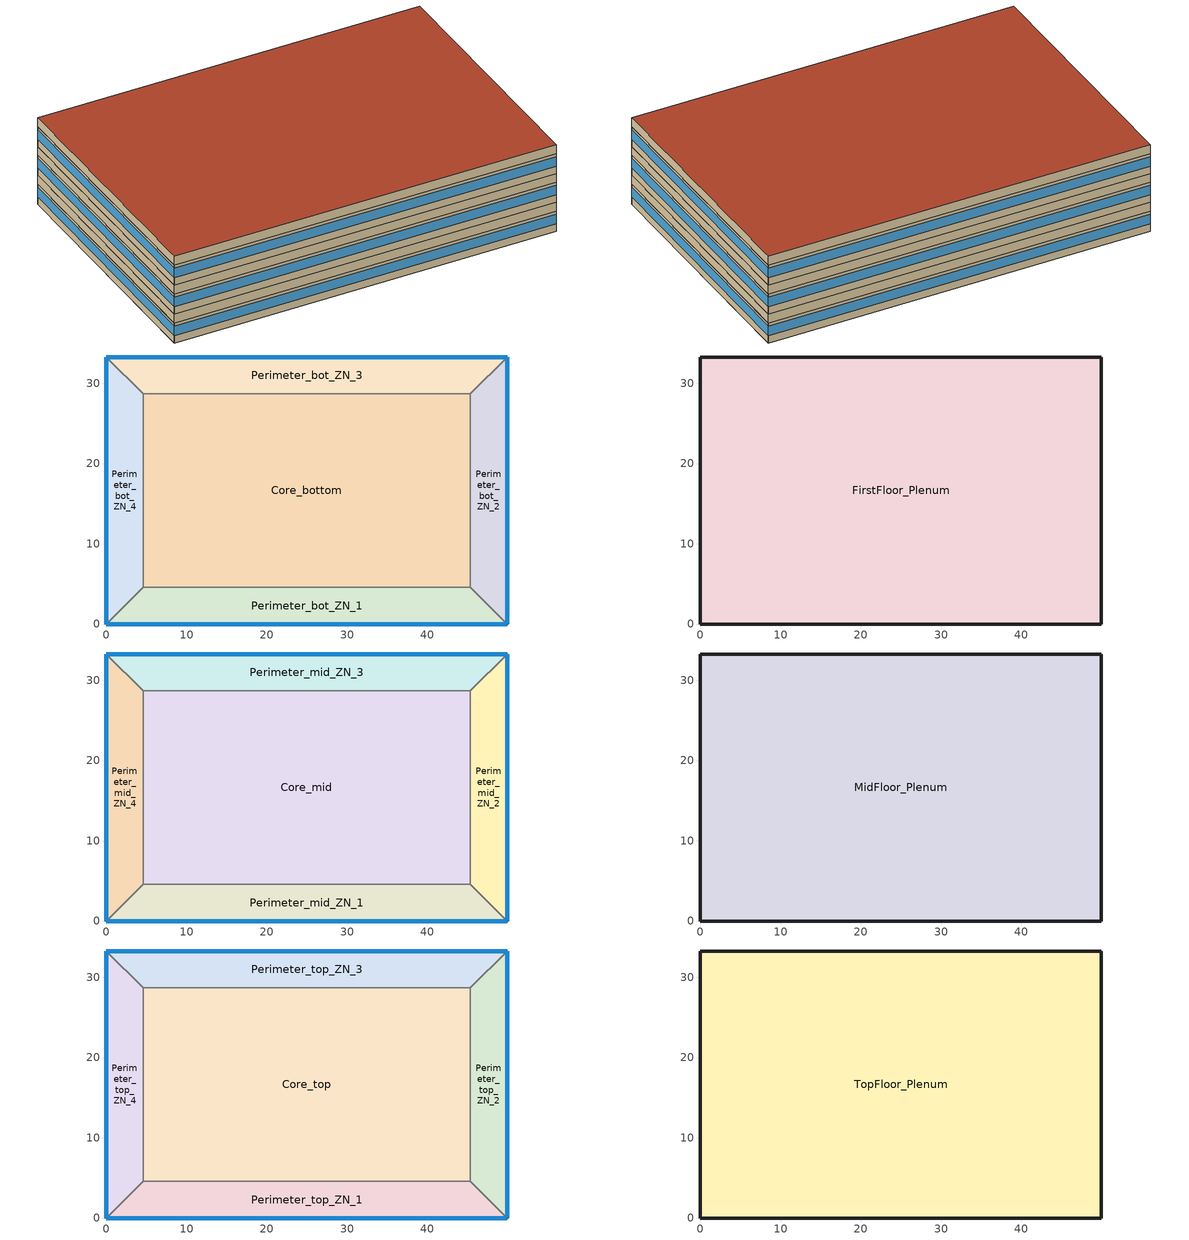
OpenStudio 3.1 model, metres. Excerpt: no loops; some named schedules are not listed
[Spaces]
Core_bottom
 floor ground (Core_bot_ZN_5_Floor SlabOnOrBelowGradeF073): 45.34,28.7 45.34,4.57 4.57,4.57 4.57,28.7 z0
 wall to Perimeter_bot_ZN_2 (MetalFrameWallInterior): 45.34,4.57 45.34,28.7 z0:2.74
 wall to Perimeter_bot_ZN_3 (MetalFrameWallInterior): 45.34,28.7 4.57,28.7 z0:2.74
 wall to Perimeter_bot_ZN_1 (MetalFrameWallInterior): 4.57,4.57 45.34,4.57 z0:2.74
 wall to Perimeter_bot_ZN_4 (MetalFrameWallInterior): 4.57,28.7 4.57,4.57 z0:2.74
Perimeter_bot_ZN_2
 floor ground (Perimeter_bot_ZN_2_Floor SlabOnOrBelowGradeF073): 49.91,33.27 49.91,0 45.34,4.57 45.34,28.7 z0
 wall outside (MetalFrameWallU055): 49.91,0 49.91,33.27 z0:2.74
 wall to Perimeter_bot_ZN_1: 45.34,4.57 49.91,0 z0:2.74
 wall to Perimeter_bot_ZN_3 (MetalFrameWallInterior): 49.91,33.27 45.34,28.7 z0:2.74
 window (Base_AllCZ_FixedWindowU34): 49.91,0 49.91,33.27 z1.02:2.33
Perimeter_bot_ZN_3
 floor ground (Perimeter_bot_ZN_3_Floor SlabOnOrBelowGradeF073): 49.91,33.27 45.34,28.7 4.57,28.7 0,33.27 z0
 wall outside (MetalFrameWallU055): 49.91,33.27 0,33.27 z0:2.74
 wall to Perimeter_bot_ZN_4 (MetalFrameWallInterior): 0,33.27 4.57,28.7 z0:2.74
 window (Base_AllCZ_FixedWindowU34): 49.91,33.27 0,33.27 z1.02:2.33
Perimeter_bot_ZN_1
 floor ground (Perimeter_bot_ZN_1_Floor SlabOnOrBelowGradeF073): 45.34,4.57 49.91,0 0,0 4.57,4.57 z0
 wall outside (MetalFrameWallU055): 0,0 49.91,0 z0:2.74
 wall to Perimeter_bot_ZN_4 (MetalFrameWallInterior): 4.57,4.57 0,0 z0:2.74
 window (Base_AllCZ_FixedWindowU34): 0,0 49.91,0 z1.02:2.33
Perimeter_bot_ZN_4
 floor ground (Perimeter_bot_ZN_4_Floor SlabOnOrBelowGradeF073): 0,33.27 4.57,28.7 4.57,4.57 0,0 z0
 wall outside (MetalFrameWallU055): 0,33.27 0,0 z0:2.74
 window (Base_AllCZ_FixedWindowU34): 0,33.27 0,0 z1.02:2.33
FirstFloor_Plenum
 floor to Core_bottom (TypicalPlenumFloorInterior): 45.34,28.7 45.34,4.57 4.57,4.57 4.57,28.7 z2.74
 floor to Perimeter_bot_ZN_1 (TypicalPlenumFloorInterior): 45.34,4.57 49.91,0 0,0 4.57,4.57 z2.74
 floor to Perimeter_bot_ZN_2 (TypicalPlenumFloorInterior): 49.91,33.27 49.91,0 45.34,4.57 45.34,28.7 z2.74
 floor to Perimeter_bot_ZN_3 (TypicalPlenumFloorInterior): 49.91,33.27 45.34,28.7 4.57,28.7 0,33.27 z2.74
 floor to Perimeter_bot_ZN_4 (TypicalPlenumFloorInterior): 0,33.27 4.57,28.7 4.57,4.57 0,0 z2.74
 wall outside (MetalFrameWallU055): 49.91,0 49.91,33.27 0,33.27 0,0 49.91,0 z2.74:3.96
Core_mid
 floor to FirstFloor_Plenum (TypicalFloorInterior): 45.34,28.7 45.34,4.57 4.57,4.57 4.57,28.7 z3.96
 wall to Perimeter_mid_ZN_2 (MetalFrameWallInterior): 45.34,4.57 45.34,28.7 z3.96:6.71
 wall to Perimeter_mid_ZN_3 (MetalFrameWallInterior): 45.34,28.7 4.57,28.7 z3.96:6.71
 wall to Perimeter_mid_ZN_1 (MetalFrameWallInterior): 4.57,4.57 45.34,4.57 z3.96:6.71
 wall to Perimeter_mid_ZN_4 (MetalFrameWallInterior): 4.57,28.7 4.57,4.57 z3.96:6.71
Perimeter_mid_ZN_2
 floor to FirstFloor_Plenum (TypicalFloorInterior): 49.91,33.27 49.91,0 45.34,4.57 45.34,28.7 z3.96
 wall outside (MetalFrameWallU055): 49.91,0 49.91,33.27 z3.96:6.71
 wall to Perimeter_mid_ZN_1: 45.34,4.57 49.91,0 z3.96:6.71
 wall to Perimeter_mid_ZN_3 (MetalFrameWallInterior): 49.91,33.27 45.34,28.7 z3.96:6.71
 window (Base_AllCZ_FixedWindowU34): 49.91,0 49.91,33.27 z4.98:6.29
Perimeter_mid_ZN_3
 floor to FirstFloor_Plenum (TypicalFloorInterior): 49.91,33.27 45.34,28.7 4.57,28.7 0,33.27 z3.96
 wall outside (MetalFrameWallU055): 49.91,33.27 0,33.27 z3.96:6.71
 wall to Perimeter_mid_ZN_4 (MetalFrameWallInterior): 0,33.27 4.57,28.7 z3.96:6.71
 window (Base_AllCZ_FixedWindowU34): 49.91,33.27 0,33.27 z4.98:6.29
Perimeter_mid_ZN_1
 floor to FirstFloor_Plenum (TypicalFloorInterior): 45.34,4.57 49.91,0 0,0 4.57,4.57 z3.96
 wall outside (MetalFrameWallU055): 0,0 49.91,0 z3.96:6.71
 wall to Perimeter_mid_ZN_4 (MetalFrameWallInterior): 4.57,4.57 0,0 z3.96:6.71
 window (Base_AllCZ_FixedWindowU34): 0,0 49.91,0 z4.98:6.29
Perimeter_mid_ZN_4
 floor to FirstFloor_Plenum (TypicalFloorInterior): 0,33.27 4.57,28.7 4.57,4.57 0,0 z3.96
 wall outside (MetalFrameWallU055): 0,33.27 0,0 z3.96:6.71
 window (Base_AllCZ_FixedWindowU34): 0,33.27 0,0 z4.98:6.29
MidFloor_Plenum
 floor to Core_mid (TypicalPlenumFloorInterior): 45.34,28.7 45.34,4.57 4.57,4.57 4.57,28.7 z6.71
 floor to Perimeter_mid_ZN_1 (TypicalPlenumFloorInterior): 45.34,4.57 49.91,0 0,0 4.57,4.57 z6.71
 floor to Perimeter_mid_ZN_2 (TypicalPlenumFloorInterior): 49.91,33.27 49.91,0 45.34,4.57 45.34,28.7 z6.71
 floor to Perimeter_mid_ZN_3 (TypicalPlenumFloorInterior): 49.91,33.27 45.34,28.7 4.57,28.7 0,33.27 z6.71
 floor to Perimeter_mid_ZN_4 (TypicalPlenumFloorInterior): 0,33.27 4.57,28.7 4.57,4.57 0,0 z6.71
 wall outside (MetalFrameWallU055): 49.91,0 49.91,33.27 0,33.27 0,0 49.91,0 z6.71:7.92
Core_top
 floor to MidFloor_Plenum (TypicalFloorInterior): 45.34,28.7 45.34,4.57 4.57,4.57 4.57,28.7 z7.92
 wall to Perimeter_top_ZN_2 (MetalFrameWallInterior): 45.34,4.57 45.34,28.7 z7.92:10.67
 wall to Perimeter_top_ZN_3 (MetalFrameWallInterior): 45.34,28.7 4.57,28.7 z7.92:10.67
 wall to Perimeter_top_ZN_1 (MetalFrameWallInterior): 4.57,4.57 45.34,4.57 z7.92:10.67
 wall to Perimeter_top_ZN_4 (MetalFrameWallInterior): 4.57,28.7 4.57,4.57 z7.92:10.67
Perimeter_top_ZN_2
 floor to MidFloor_Plenum (TypicalFloorInterior): 49.91,33.27 49.91,0 45.34,4.57 45.34,28.7 z7.92
 wall outside (MetalFrameWallU055): 49.91,0 49.91,33.27 z7.92:10.67
 wall to Perimeter_top_ZN_1: 45.34,4.57 49.91,0 z7.92:10.67
 wall to Perimeter_top_ZN_3 (MetalFrameWallInterior): 49.91,33.27 45.34,28.7 z7.92:10.67
 window (Base_AllCZ_FixedWindowU34): 49.91,0 49.91,33.27 z8.95:10.25
Perimeter_top_ZN_3
 floor to MidFloor_Plenum (TypicalFloorInterior): 49.91,33.27 45.34,28.7 4.57,28.7 0,33.27 z7.92
 wall outside (MetalFrameWallU055): 49.91,33.27 0,33.27 z7.92:10.67
 wall to Perimeter_top_ZN_4 (MetalFrameWallInterior): 0,33.27 4.57,28.7 z7.92:10.67
 window (Base_AllCZ_FixedWindowU34): 49.91,33.27 0,33.27 z8.95:10.25
Perimeter_top_ZN_1
 floor to MidFloor_Plenum (TypicalFloorInterior): 45.34,4.57 49.91,0 0,0 4.57,4.57 z7.92
 wall outside (MetalFrameWallU055): 0,0 49.91,0 z7.92:10.67
 wall to Perimeter_top_ZN_4 (MetalFrameWallInterior): 4.57,4.57 0,0 z7.92:10.67
 window (Base_AllCZ_FixedWindowU34): 0,0 49.91,0 z8.95:10.25
Perimeter_top_ZN_4
 floor to MidFloor_Plenum (TypicalFloorInterior): 0,33.27 4.57,28.7 4.57,4.57 0,0 z7.92
 wall outside (MetalFrameWallU055): 0,33.27 0,0 z7.92:10.67
 window (Base_AllCZ_FixedWindowU34): 0,33.27 0,0 z8.95:10.25
TopFloor_Plenum
 floor to Core_top (TypicalPlenumFloorInterior): 45.34,28.7 45.34,4.57 4.57,4.57 4.57,28.7 z10.67
 floor to Perimeter_top_ZN_1 (TypicalPlenumFloorInterior): 45.34,4.57 49.91,0 0,0 4.57,4.57 z10.67
 floor to Perimeter_top_ZN_2 (TypicalPlenumFloorInterior): 49.91,33.27 49.91,0 45.34,4.57 45.34,28.7 z10.67
 floor to Perimeter_top_ZN_3 (TypicalPlenumFloorInterior): 49.91,33.27 45.34,28.7 4.57,28.7 0,33.27 z10.67
 floor to Perimeter_top_ZN_4 (TypicalPlenumFloorInterior): 0,33.27 4.57,28.7 4.57,4.57 0,0 z10.67
 wall outside (MetalFrameWallU055): 49.91,0 49.91,33.27 0,33.27 0,0 49.91,0 z10.67:11.89
 roof outside (FlatNonresWoodFramingAndOtherRoofU034): 49.91,0 49.91,33.27 0,33.27 0,0 z11.89
[Site]
SACRAMENTO EXECUTIVE: Latitude {deg}=38.58; Longitude {deg}=-121.49; Time Zone {hr}=-8; Elevation {m}=4.572
[SizingPeriod:DesignDay] Barometric Pressure {Pa}=101284; Wind Speed {m/s}=2.3; Sky Clearness=0; Rain Indicator=0; Snow Indicator=0; Day of Month=21; Daylight Saving Time Indicator=0; Humidity Indicating Type=Wetbulb; Dry-Bulb Temperature Range Modifier Type=DefaultMultipliers
Name | Maximum Dry-Bulb Temperature {C} | Daily Dry-Bulb Temperature Range {deltaC} | Humidity Indicating Conditions at Maximum Dry-Bulb | Wind Direction {deg} | Month | Day Type | Solar Model Indicator | ASHRAE Taub | ASHRAE Taud
SACRAMENTO EXECUTIVE Ann Htg 99.6% Condns DB | -0.3 | 0 | -0.3 | 330 | 12 | WinterDesignDay | ASHRAEClearSky
SACRAMENTO EXECUTIVE  June .4% Condns DB=>MCWB | 39.4 | 16.5 | 21.6 | 220 | 6 | SummerDesignDay | ASHRAETau | 0.362 | 2.413
SACRAMENTO EXECUTIVE  July .4% Condns DB=>MCWB | 40.1 | 17.7 | 22 | 220 | 7 | SummerDesignDay | ASHRAETau | 0.363 | 2.407
SACRAMENTO EXECUTIVE  August .4% Condns DB=>MCWB | 40.1 | 17.5 | 21.2 | 220 | 8 | SummerDesignDay | ASHRAETau | 0.347 | 2.442
[Site:WaterMainsTemperature]
Calculation Method=Schedule; Temperature Schedule=WaterMainCZ12
[Building]
OfficeMedium: North Axis {deg}=0
[Material]
Name | Roughness | Thickness {m} | Conductivity {W/m-K} | Density {kg/m3} | Specific Heat {J/kg-K} | Thermal Absorptance | Solar Absorptance | Visible Absorptance
Stucco - 7/8 in. | MediumRough | 0.022352 | 0.700948 | 1855.1 | 837.36 | 0.9 | 0.7 | 0.8
Air - Metal Wall Framing - 16 or 24 in. OC; Air - Metal Wall Framing - 16 or 24 in. OC 1 | Smooth | 0.1397 | 1.22017 | 1.28148 | 1004.832
Gypsum Board - 1/2 in. | Smooth | 0.0127 | 0.158656 | 640.739 | 1130.436 | 0.9 | 0.7 | 0.8
Gypsum Board - 5/8 in. | MediumRough | 0.016002 | 0.158656 | 640.739 | 1130.436 | 0.9 | 0.7 | 0.8
Metal Standing Seam - 1/16 in. | MediumRough | 0.0015875 | 2.21534 | 7820.53 | 502.416 | 0.75 | 0.37 | 0.75
Compliance Insulation R28.63 | Smooth | 0.116061 | 0.0230188 | 16.0185 | 1130.436 | 0.9 | 0.7 | 0.8
Acoustic Tile - 3/4 in. | MediumRough | 0.01905 | 0.0576335 | 288.332 | 795.492 | 0.9 | 0.7 | 0.8
Metal Deck - 1/16 in. | MediumRough | 0.0015875 | 45.3452 | 7820.53 | 502.416 | 0.9 | 0.7 | 0.8
Concrete - 140 lb/ft3 - 4 in. | Smooth | 0.1016 | 1.9514 | 2239.06 | 921.096
Carpet - 3/4 in. | Smooth | 0.01905 | 0.0455183 | 288.332 | 1381.644 | 0.9 | 0.7 | 0.8
Compliance Insulation R14.60 | Smooth | 0.0591861 | 0.0230188 | 16.0185 | 1130.436
Compliance Insulation R1.41 | Smooth | 0.00571591 | 0.0230188 | 16.0185 | 1130.436
Compliance Insulation R0.02 | Smooth | 8.10768e-05 | 0.0230188 | 16.0185 | 1130.436
[Construction]
MetalFrameWallU055: Stucco - 7/8 in., Compliance Insulation R14.60, Compliance Insulation R1.41, Compliance Insulation R0.02, Compliance Insulation R0.02, Air - Metal Wall Framing - 16 or 24 in. OC, Gypsum Board - 1/2 in.
MetalFrameWallInterior: Gypsum Board - 5/8 in., Air - Metal Wall Framing - 16 or 24 in. OC 1, Gypsum Board - 5/8 in.
FlatNonresWoodFramingAndOtherRoofU034: Metal Standing Seam - 1/16 in., Compliance Insulation R28.63
TypicalPlenumFloorInterior: Acoustic Tile - 3/4 in.
TypicalFloorInterior: Metal Deck - 1/16 in., Concrete - 140 lb/ft3 - 4 in., Carpet - 3/4 in.
Base_AllCZ_FixedWindowU34: Base_AllCZ_FixedWindowU34 Material
[WindowMaterial:SimpleGlazingSystem]
Base_AllCZ_FixedWindowU34 Material: U-Factor {W/m2-K}=1.93061; Solar Heat Gain Coefficient=0.22; Visible Transmittance=0.42
[Construction:FfactorGroundFloor] F-Factor {W/m-K}=1.26344
Name | Area {m2} | PerimeterExposed {m}
Core_bot_ZN_5_Floor SlabOnOrBelowGradeF073 | 983.537 | 0
Perimeter_bot_ZN_1_Floor SlabOnOrBelowGradeF073; Perimeter_bot_ZN_3_Floor SlabOnOrBelowGradeF073 | 207.338 | 49.911
Perimeter_bot_ZN_2_Floor SlabOnOrBelowGradeF073 | 131.263 | 33.2738
Perimeter_bot_ZN_4_Floor SlabOnOrBelowGradeF073 | 131.253 | 33.2738
[Space]
Name | Building Story | Thermal Zone | Design Specification Outdoor Air Object
Core_bottom | BottomFlr | Core_bottom Thermal Zone | Core_bottom Thermal Zone Design Specification Outdoor Air
Perimeter_bot_ZN_1 | BottomFlr | Perimeter_bot_ZN_1 Thermal Zone | Perimeter_bot_ZN_1 Thermal Zone Design Specification Outdoor Air
Perimeter_bot_ZN_2 | BottomFlr | Perimeter_bot_ZN_2 Thermal Zone | Perimeter_bot_ZN_2 Thermal Zone Design Specification Outdoor Air
Perimeter_bot_ZN_3 | BottomFlr | Perimeter_bot_ZN_3 Thermal Zone | Perimeter_bot_ZN_3 Thermal Zone Design Specification Outdoor Air
Perimeter_bot_ZN_4 | BottomFlr | Perimeter_bot_ZN_4 Thermal Zone | Perimeter_bot_ZN_4 Thermal Zone Design Specification Outdoor Air
FirstFloor_Plenum | BottomFlr | FirstFloor_Plenum Thermal Zone | FirstFloor_Plenum Thermal Zone Design Specification Outdoor Air
Core_mid | MidFlr | Core_mid Thermal Zone | Core_mid Thermal Zone Design Specification Outdoor Air
Perimeter_mid_ZN_1 | MidFlr | Perimeter_mid_ZN_1 Thermal Zone | Perimeter_mid_ZN_1 Thermal Zone Design Specification Outdoor Air
Perimeter_mid_ZN_2 | MidFlr | Perimeter_mid_ZN_2 Thermal Zone | Perimeter_mid_ZN_2 Thermal Zone Design Specification Outdoor Air
Perimeter_mid_ZN_3 | MidFlr | Perimeter_mid_ZN_3 Thermal Zone | Perimeter_mid_ZN_3 Thermal Zone Design Specification Outdoor Air
Perimeter_mid_ZN_4 | MidFlr | Perimeter_mid_ZN_4 Thermal Zone | Perimeter_mid_ZN_4 Thermal Zone Design Specification Outdoor Air
MidFloor_Plenum | MidFlr | MidFloor_Plenum Thermal Zone | MidFloor_Plenum Thermal Zone Design Specification Outdoor Air
Core_top | TopFloor | Core_top Thermal Zone | Core_top Thermal Zone Design Specification Outdoor Air
Perimeter_top_ZN_1 | TopFloor | Perimeter_top_ZN_1 Thermal Zone | Perimeter_top_ZN_1 Thermal Zone Design Specification Outdoor Air
Perimeter_top_ZN_2 | TopFloor | Perimeter_top_ZN_2 Thermal Zone | Perimeter_top_ZN_2 Thermal Zone Design Specification Outdoor Air
Perimeter_top_ZN_3 | TopFloor | Perimeter_top_ZN_3 Thermal Zone | Perimeter_top_ZN_3 Thermal Zone Design Specification Outdoor Air
Perimeter_top_ZN_4 | TopFloor | Perimeter_top_ZN_4 Thermal Zone | Perimeter_top_ZN_4 Thermal Zone Design Specification Outdoor Air
TopFloor_Plenum | TopFloor | TopFloor_Plenum Thermal Zone | TopFloor_Plenum Thermal Zone Design Specification Outdoor Air
[ThermalZone] Multiplier=1; Use Ideal Air Loads=No
Name | Thermostat | Primary Daylighting Control | Fraction of Zone Controlled by Primary Daylighting Control | Secondary Daylighting Control | Fraction of Zone Controlled by Secondary Daylighting Control
Core_bottom Thermal Zone | Core_bottom Thermal Zone Thermostat
Perimeter_bot_ZN_1 Thermal Zone | Perimeter_bot_ZN_1 Thermal Zone Thermostat | Daylighting Control 1 | 0.533414 | Daylighting Control 2 | 0.466356
Perimeter_bot_ZN_2 Thermal Zone | Perimeter_bot_ZN_2 Thermal Zone Thermostat | Daylighting Control 3 | 0.547989 | Daylighting Control 4 | 0.451726
Perimeter_bot_ZN_3 Thermal Zone | Perimeter_bot_ZN_3 Thermal Zone Thermostat | Daylighting Control 5 | 0.533414 | Daylighting Control 6 | 0.466356
Perimeter_bot_ZN_4 Thermal Zone | Perimeter_bot_ZN_4 Thermal Zone Thermostat | Daylighting Control 7 | 0.548029 | Daylighting Control 8 | 0.451759
FirstFloor_Plenum Thermal Zone; MidFloor_Plenum Thermal Zone; TopFloor_Plenum Thermal Zone
Core_mid Thermal Zone | Core_mid Thermal Zone Thermostat
Perimeter_mid_ZN_1 Thermal Zone | Perimeter_mid_ZN_1 Thermal Zone Thermostat | Daylighting Control 9 | 0.533414 | Daylighting Control 10 | 0.466356
Perimeter_mid_ZN_2 Thermal Zone | Perimeter_mid_ZN_2 Thermal Zone Thermostat | Daylighting Control 11 | 0.547989 | Daylighting Control 12 | 0.451726
Perimeter_mid_ZN_3 Thermal Zone | Perimeter_mid_ZN_3 Thermal Zone Thermostat | Daylighting Control 13 | 0.533414 | Daylighting Control 14 | 0.466356
Perimeter_mid_ZN_4 Thermal Zone | Perimeter_mid_ZN_4 Thermal Zone Thermostat | Daylighting Control 15 | 0.548029 | Daylighting Control 16 | 0.451759
Core_top Thermal Zone | Core_top Thermal Zone Thermostat
Perimeter_top_ZN_1 Thermal Zone | Perimeter_top_ZN_1 Thermal Zone Thermostat | Daylighting Control 17 | 0.533414 | Daylighting Control 18 | 0.466356
Perimeter_top_ZN_2 Thermal Zone | Perimeter_top_ZN_2 Thermal Zone Thermostat | Daylighting Control 19 | 0.547989 | Daylighting Control 20 | 0.451726
Perimeter_top_ZN_3 Thermal Zone | Perimeter_top_ZN_3 Thermal Zone Thermostat | Daylighting Control 21 | 0.533414 | Daylighting Control 22 | 0.466356
Perimeter_top_ZN_4 Thermal Zone | Perimeter_top_ZN_4 Thermal Zone Thermostat | Daylighting Control 23 | 0.548029 | Daylighting Control 24 | 0.451759
[BuildingStory]
BottomFlr; MidFlr; TopFloor
[People:Definition] Number of People Calculation Method=People/Area; People per Space Floor Area {person/m2}=0.0538196; Fraction Radiant=0.3; Sensible Heat Fraction=0.555556
Core_bottom People Definition; Perimeter_bot_ZN_1 People Definition; Perimeter_bot_ZN_2 People Definition; Perimeter_bot_ZN_3 People Definition; Perimeter_bot_ZN_4 People Definition; Core_mid People Definition; Perimeter_mid_ZN_1 People Definition; Perimeter_mid_ZN_2 People Definition; Perimeter_mid_ZN_3 People Definition; Perimeter_mid_ZN_4 People Definition; Core_top People Definition; Perimeter_top_ZN_1 People Definition; Perimeter_top_ZN_2 People Definition; Perimeter_top_ZN_3 People Definition; Perimeter_top_ZN_4 People Definition
[People] Number of People Schedule=OfficeOccupancy; Multiplier=1
Name | People Definition | Space or SpaceType | Activity Level Schedule
Core_bottom People | Core_bottom People Definition | Core_bottom | Core_bottom People Activity Level
Perimeter_bot_ZN_1 People | Perimeter_bot_ZN_1 People Definition | Perimeter_bot_ZN_1 | Perimeter_bot_ZN_1 People Activity Level
Perimeter_bot_ZN_2 People | Perimeter_bot_ZN_2 People Definition | Perimeter_bot_ZN_2 | Perimeter_bot_ZN_2 People Activity Level
Perimeter_bot_ZN_3 People | Perimeter_bot_ZN_3 People Definition | Perimeter_bot_ZN_3 | Perimeter_bot_ZN_3 People Activity Level
Perimeter_bot_ZN_4 People | Perimeter_bot_ZN_4 People Definition | Perimeter_bot_ZN_4 | Perimeter_bot_ZN_4 People Activity Level
Core_mid People | Core_mid People Definition | Core_mid | Core_mid People Activity Level
Perimeter_mid_ZN_1 People | Perimeter_mid_ZN_1 People Definition | Perimeter_mid_ZN_1 | Perimeter_mid_ZN_1 People Activity Level
Perimeter_mid_ZN_2 People | Perimeter_mid_ZN_2 People Definition | Perimeter_mid_ZN_2 | Perimeter_mid_ZN_2 People Activity Level
Perimeter_mid_ZN_3 People | Perimeter_mid_ZN_3 People Definition | Perimeter_mid_ZN_3 | Perimeter_mid_ZN_3 People Activity Level
Perimeter_mid_ZN_4 People | Perimeter_mid_ZN_4 People Definition | Perimeter_mid_ZN_4 | Perimeter_mid_ZN_4 People Activity Level
Core_top People | Core_top People Definition | Core_top | Core_top People Activity Level
Perimeter_top_ZN_1 People | Perimeter_top_ZN_1 People Definition | Perimeter_top_ZN_1 | Perimeter_top_ZN_1 People Activity Level
Perimeter_top_ZN_2 People | Perimeter_top_ZN_2 People Definition | Perimeter_top_ZN_2 | Perimeter_top_ZN_2 People Activity Level
Perimeter_top_ZN_3 People | Perimeter_top_ZN_3 People Definition | Perimeter_top_ZN_3 | Perimeter_top_ZN_3 People Activity Level
Perimeter_top_ZN_4 People | Perimeter_top_ZN_4 People Definition | Perimeter_top_ZN_4 | Perimeter_top_ZN_4 People Activity Level
[SpaceInfiltration:DesignFlowRate] Design Flow Rate Calculation Method=Flow/ExteriorWallArea; Flow per Exterior Surface Area {m3/s-m2}=0.00119482; Constant Term Coefficient=0; Temperature Term Coefficient=0; Velocity Term Coefficient=0.224052; Velocity Squared Term Coefficient=0
Name | Space or SpaceType | Schedule
Core_bottom Space Infiltration Design Flow Rate 1 | Core_bottom | OfficeInfiltration
Perimeter_bot_ZN_1 Space Infiltration Design Flow Rate 1 | Perimeter_bot_ZN_1 | OfficeInfiltration
Perimeter_bot_ZN_2 Space Infiltration Design Flow Rate 1 | Perimeter_bot_ZN_2 | OfficeInfiltration
Perimeter_bot_ZN_3 Space Infiltration Design Flow Rate 1 | Perimeter_bot_ZN_3 | OfficeInfiltration
Perimeter_bot_ZN_4 Space Infiltration Design Flow Rate 1 | Perimeter_bot_ZN_4 | OfficeInfiltration
FirstFloor_Plenum Space Infiltration Design Flow Rate 1 | FirstFloor_Plenum | On
Core_mid Space Infiltration Design Flow Rate 1 | Core_mid | OfficeInfiltration
Perimeter_mid_ZN_1 Space Infiltration Design Flow Rate 1 | Perimeter_mid_ZN_1 | OfficeInfiltration
Perimeter_mid_ZN_2 Space Infiltration Design Flow Rate 1 | Perimeter_mid_ZN_2 | OfficeInfiltration
Perimeter_mid_ZN_3 Space Infiltration Design Flow Rate 1 | Perimeter_mid_ZN_3 | OfficeInfiltration
Perimeter_mid_ZN_4 Space Infiltration Design Flow Rate 1 | Perimeter_mid_ZN_4 | OfficeInfiltration
MidFloor_Plenum Space Infiltration Design Flow Rate 1 | MidFloor_Plenum | On
Core_top Space Infiltration Design Flow Rate 1 | Core_top | OfficeInfiltration
Perimeter_top_ZN_1 Space Infiltration Design Flow Rate 1 | Perimeter_top_ZN_1 | OfficeInfiltration
Perimeter_top_ZN_2 Space Infiltration Design Flow Rate 1 | Perimeter_top_ZN_2 | OfficeInfiltration
Perimeter_top_ZN_3 Space Infiltration Design Flow Rate 1 | Perimeter_top_ZN_3 | OfficeInfiltration
Perimeter_top_ZN_4 Space Infiltration Design Flow Rate 1 | Perimeter_top_ZN_4 | OfficeInfiltration
TopFloor_Plenum Space Infiltration Design Flow Rate 1 | TopFloor_Plenum | On
[Lights:Definition] Design Level Calculation Method=Watts/Area; Watts per Space Floor Area {W/m2}=6.45835; Fraction Radiant=0.97; Return Air Fraction=0
Core_bottom Regulated Lights Definition; Perimeter_bot_ZN_1 Regulated Lights Definition; Perimeter_bot_ZN_2 Regulated Lights Definition; Perimeter_bot_ZN_3 Regulated Lights Definition; Perimeter_bot_ZN_4 Regulated Lights Definition; Core_mid Regulated Lights Definition; Perimeter_mid_ZN_1 Regulated Lights Definition; Perimeter_mid_ZN_2 Regulated Lights Definition; Perimeter_mid_ZN_3 Regulated Lights Definition; Perimeter_mid_ZN_4 Regulated Lights Definition; Core_top Regulated Lights Definition; Perimeter_top_ZN_1 Regulated Lights Definition; Perimeter_top_ZN_2 Regulated Lights Definition; Perimeter_top_ZN_3 Regulated Lights Definition; Perimeter_top_ZN_4 Regulated Lights Definition
[Lights] Schedule=OfficeLights; Fraction Replaceable=1
Name | Lights Definition | Space or SpaceType
Core_bottom Regulated Lights | Core_bottom Regulated Lights Definition | Core_bottom
Perimeter_bot_ZN_1 Regulated Lights | Perimeter_bot_ZN_1 Regulated Lights Definition | Perimeter_bot_ZN_1
Perimeter_bot_ZN_2 Regulated Lights | Perimeter_bot_ZN_2 Regulated Lights Definition | Perimeter_bot_ZN_2
Perimeter_bot_ZN_3 Regulated Lights | Perimeter_bot_ZN_3 Regulated Lights Definition | Perimeter_bot_ZN_3
Perimeter_bot_ZN_4 Regulated Lights | Perimeter_bot_ZN_4 Regulated Lights Definition | Perimeter_bot_ZN_4
Core_mid Regulated Lights | Core_mid Regulated Lights Definition | Core_mid
Perimeter_mid_ZN_1 Regulated Lights | Perimeter_mid_ZN_1 Regulated Lights Definition | Perimeter_mid_ZN_1
Perimeter_mid_ZN_2 Regulated Lights | Perimeter_mid_ZN_2 Regulated Lights Definition | Perimeter_mid_ZN_2
Perimeter_mid_ZN_3 Regulated Lights | Perimeter_mid_ZN_3 Regulated Lights Definition | Perimeter_mid_ZN_3
Perimeter_mid_ZN_4 Regulated Lights | Perimeter_mid_ZN_4 Regulated Lights Definition | Perimeter_mid_ZN_4
Core_top Regulated Lights | Core_top Regulated Lights Definition | Core_top
Perimeter_top_ZN_1 Regulated Lights | Perimeter_top_ZN_1 Regulated Lights Definition | Perimeter_top_ZN_1
Perimeter_top_ZN_2 Regulated Lights | Perimeter_top_ZN_2 Regulated Lights Definition | Perimeter_top_ZN_2
Perimeter_top_ZN_3 Regulated Lights | Perimeter_top_ZN_3 Regulated Lights Definition | Perimeter_top_ZN_3
Perimeter_top_ZN_4 Regulated Lights | Perimeter_top_ZN_4 Regulated Lights Definition | Perimeter_top_ZN_4
[ElectricEquipment:Definition] Fraction Latent=0
Name | Design Level Calculation Method | Watts per Space Floor Area {W/m2} | Fraction Radiant | Fraction Lost | Design Level {W}
Core_bottom Recepticle Loads Definition; Perimeter_bot_ZN_1 Recepticle Loads Definition; Perimeter_bot_ZN_2 Recepticle Loads Definition; Perimeter_bot_ZN_3 Recepticle Loads Definition; Perimeter_bot_ZN_4 Recepticle Loads Definition; Core_mid Recepticle Loads Definition; Perimeter_mid_ZN_1 Recepticle Loads Definition; Perimeter_mid_ZN_2 Recepticle Loads Definition; Perimeter_mid_ZN_3 Recepticle Loads Definition; Perimeter_mid_ZN_4 Recepticle Loads Definition; Core_top Recepticle Loads Definition; Perimeter_top_ZN_1 Recepticle Loads Definition; Perimeter_top_ZN_2 Recepticle Loads Definition; Perimeter_top_ZN_3 Recepticle Loads Definition; Perimeter_top_ZN_4 Recepticle Loads Definition | Watts/Area | 16.1459 | 0.2 | 0
Core_bottom Elevator Definition | EquipmentLevel |  | 0 | 1 | 10000
Core_bottom Escalator Definition | EquipmentLevel |  | 0 | 1 | 3930
[ElectricEquipment]
Name | Electric Equipment Definition | Space or SpaceType | Schedule
Core_bottom Recepticle Loads | Core_bottom Recepticle Loads Definition | Core_bottom | OfficeReceptacle
Core_bottom Elevator | Core_bottom Elevator Definition | Core_bottom | OfficeElevator
Core_bottom Escalator | Core_bottom Escalator Definition | Core_bottom | OfficeEscalator
Perimeter_bot_ZN_1 Recepticle Loads | Perimeter_bot_ZN_1 Recepticle Loads Definition | Perimeter_bot_ZN_1 | OfficeReceptacle
Perimeter_bot_ZN_2 Recepticle Loads | Perimeter_bot_ZN_2 Recepticle Loads Definition | Perimeter_bot_ZN_2 | OfficeReceptacle
Perimeter_bot_ZN_3 Recepticle Loads | Perimeter_bot_ZN_3 Recepticle Loads Definition | Perimeter_bot_ZN_3 | OfficeReceptacle
Perimeter_bot_ZN_4 Recepticle Loads | Perimeter_bot_ZN_4 Recepticle Loads Definition | Perimeter_bot_ZN_4 | OfficeReceptacle
Core_mid Recepticle Loads | Core_mid Recepticle Loads Definition | Core_mid | OfficeReceptacle
Perimeter_mid_ZN_1 Recepticle Loads | Perimeter_mid_ZN_1 Recepticle Loads Definition | Perimeter_mid_ZN_1 | OfficeReceptacle
Perimeter_mid_ZN_2 Recepticle Loads | Perimeter_mid_ZN_2 Recepticle Loads Definition | Perimeter_mid_ZN_2 | OfficeReceptacle
Perimeter_mid_ZN_3 Recepticle Loads | Perimeter_mid_ZN_3 Recepticle Loads Definition | Perimeter_mid_ZN_3 | OfficeReceptacle
Perimeter_mid_ZN_4 Recepticle Loads | Perimeter_mid_ZN_4 Recepticle Loads Definition | Perimeter_mid_ZN_4 | OfficeReceptacle
Core_top Recepticle Loads | Core_top Recepticle Loads Definition | Core_top | OfficeReceptacle
Perimeter_top_ZN_1 Recepticle Loads | Perimeter_top_ZN_1 Recepticle Loads Definition | Perimeter_top_ZN_1 | OfficeReceptacle
Perimeter_top_ZN_2 Recepticle Loads | Perimeter_top_ZN_2 Recepticle Loads Definition | Perimeter_top_ZN_2 | OfficeReceptacle
Perimeter_top_ZN_3 Recepticle Loads | Perimeter_top_ZN_3 Recepticle Loads Definition | Perimeter_top_ZN_3 | OfficeReceptacle
Perimeter_top_ZN_4 Recepticle Loads | Perimeter_top_ZN_4 Recepticle Loads Definition | Perimeter_top_ZN_4 | OfficeReceptacle
[ThermostatSetpoint:DualSetpoint] Heating Setpoint Temperature Schedule=OfficeHtgSetpt; Cooling Setpoint Temperature Schedule=OfficeClgSetpt
Core_bottom Thermal Zone Thermostat; Perimeter_bot_ZN_1 Thermal Zone Thermostat; Perimeter_bot_ZN_2 Thermal Zone Thermostat; Perimeter_bot_ZN_3 Thermal Zone Thermostat; Perimeter_bot_ZN_4 Thermal Zone Thermostat; Core_mid Thermal Zone Thermostat; Perimeter_mid_ZN_1 Thermal Zone Thermostat; Perimeter_mid_ZN_2 Thermal Zone Thermostat; Perimeter_mid_ZN_3 Thermal Zone Thermostat; Perimeter_mid_ZN_4 Thermal Zone Thermostat; Core_top Thermal Zone Thermostat; Perimeter_top_ZN_1 Thermal Zone Thermostat; Perimeter_top_ZN_2 Thermal Zone Thermostat; Perimeter_top_ZN_3 Thermal Zone Thermostat; Perimeter_top_ZN_4 Thermal Zone Thermostat
[DesignSpecification:OutdoorAir] Outdoor Air Method=Maximum; Outdoor Air Flow per Person {m3/s-person}=0
Name | Outdoor Air Flow per Floor Area {m3/s-m2}
Core_bottom Thermal Zone Design Specification Outdoor Air; Perimeter_bot_ZN_1 Thermal Zone Design Specification Outdoor Air; Perimeter_bot_ZN_2 Thermal Zone Design Specification Outdoor Air; Perimeter_bot_ZN_3 Thermal Zone Design Specification Outdoor Air; Perimeter_bot_ZN_4 Thermal Zone Design Specification Outdoor Air; Core_mid Thermal Zone Design Specification Outdoor Air; Perimeter_mid_ZN_1 Thermal Zone Design Specification Outdoor Air; Perimeter_mid_ZN_2 Thermal Zone Design Specification Outdoor Air; Perimeter_mid_ZN_3 Thermal Zone Design Specification Outdoor Air; Perimeter_mid_ZN_4 Thermal Zone Design Specification Outdoor Air; Core_top Thermal Zone Design Specification Outdoor Air; Perimeter_top_ZN_1 Thermal Zone Design Specification Outdoor Air; Perimeter_top_ZN_2 Thermal Zone Design Specification Outdoor Air; Perimeter_top_ZN_3 Thermal Zone Design Specification Outdoor Air; Perimeter_top_ZN_4 Thermal Zone Design Specification Outdoor Air | 0.000762
FirstFloor_Plenum Thermal Zone Design Specification Outdoor Air; MidFloor_Plenum Thermal Zone Design Specification Outdoor Air; TopFloor_Plenum Thermal Zone Design Specification Outdoor Air | 0
[Daylighting:Control] Lighting Control Type=Continuous; Minimum Input Power Fraction for Continuous Dimming Control=0.1; Minimum Light Output Fraction for Continuous Dimming Control=0.1
Name | Space | Position X-Coordinate {m} | Position Y-Coordinate {m} | Position Z-Coordinate {m} | Illuminance Setpoint {lux}
Daylighting Control 1 | Perimeter_bot_ZN_1 | 24.955 | 2.3293 | 0.762 | 287.5
Daylighting Control 2 | Perimeter_bot_ZN_1 | 24.9551 | 4.4958 | 0.762 | 1150
Daylighting Control 3 | Perimeter_bot_ZN_2 | 47.5817 | 16.6369 | 0.762 | 287.5
Daylighting Control 4 | Perimeter_bot_ZN_2 | 45.4152 | 16.6369 | 0.762 | 1150
Daylighting Control 5 | Perimeter_bot_ZN_3 | 24.955 | 30.9445 | 0.762 | 287.5
Daylighting Control 6 | Perimeter_bot_ZN_3 | 24.9551 | 28.7782 | 0.762 | 1150
Daylighting Control 7 | Perimeter_bot_ZN_4 | 2.3293 | 16.6369 | 0.762 | 287.5
Daylighting Control 8 | Perimeter_bot_ZN_4 | 4.4958 | 16.6369 | 0.762 | 1150
Daylighting Control 9 | Perimeter_mid_ZN_1 | 24.955 | 2.32931 | 4.7244 | 287.5
Daylighting Control 10 | Perimeter_mid_ZN_1 | 24.9551 | 4.4958 | 4.7244 | 1150
Daylighting Control 11 | Perimeter_mid_ZN_2 | 47.5817 | 16.6369 | 4.7244 | 287.5
Daylighting Control 12 | Perimeter_mid_ZN_2 | 45.4152 | 16.6369 | 4.7244 | 1150
Daylighting Control 13 | Perimeter_mid_ZN_3 | 24.955 | 30.9445 | 4.7244 | 287.5
Daylighting Control 14 | Perimeter_mid_ZN_3 | 24.9551 | 28.7782 | 4.7244 | 1150
Daylighting Control 15 | Perimeter_mid_ZN_4 | 2.32931 | 16.6369 | 4.7244 | 287.5
Daylighting Control 16 | Perimeter_mid_ZN_4 | 4.4958 | 16.6369 | 4.7244 | 1150
Daylighting Control 17 | Perimeter_top_ZN_1 | 24.955 | 2.32931 | 8.6868 | 287.5
Daylighting Control 18 | Perimeter_top_ZN_1 | 24.9551 | 4.4958 | 8.6868 | 1150
Daylighting Control 19 | Perimeter_top_ZN_2 | 47.5817 | 16.6369 | 8.6868 | 287.5
Daylighting Control 20 | Perimeter_top_ZN_2 | 45.4152 | 16.6369 | 8.6868 | 1150
Daylighting Control 21 | Perimeter_top_ZN_3 | 24.955 | 30.9445 | 8.6868 | 287.5
Daylighting Control 22 | Perimeter_top_ZN_3 | 24.9551 | 28.7782 | 8.6868 | 1150
Daylighting Control 23 | Perimeter_top_ZN_4 | 2.32931 | 16.6369 | 8.6868 | 287.5
Daylighting Control 24 | Perimeter_top_ZN_4 | 4.4958 | 16.6369 | 8.6868 | 1150
[Schedule:Day]
WaterMainCZ12Jan: 1, 0, 10.7778, 2, 0, 10.7778, 3, 0, 10.7778, 4, 0, 10.7778, 5, 0, 10.7778, 6, 0, 10.7778, 7, 0, 10.7778, 8, 0, 10.7778, 9, 0, 10.7778, 10, 0, 10.7778, 11, 0, 10.7778, 12, 0, 10.7778, 13, 0, 10.7778, 14, 0, 10.7778, 15, 0, 10.7778, 16, 0, 10.7778, 17, 0, 10.7778, 18, 0, 10.7778, 19, 0, 10.7778, 20, 0, 10.7778, 21, 0, 10.7778, 22, 0, 10.7778, 23, 0, 10.7778, 24, 0, 10.7778
WaterMainCZ12Feb: 1, 0, 10.8333, 2, 0, 10.8333, 3, 0, 10.8333, 4, 0, 10.8333, 5, 0, 10.8333, 6, 0, 10.8333, 7, 0, 10.8333, 8, 0, 10.8333, 9, 0, 10.8333, 10, 0, 10.8333, 11, 0, 10.8333, 12, 0, 10.8333, 13, 0, 10.8333, 14, 0, 10.8333, 15, 0, 10.8333, 16, 0, 10.8333, 17, 0, 10.8333, 18, 0, 10.8333, 19, 0, 10.8333, 20, 0, 10.8333, 21, 0, 10.8333, 22, 0, 10.8333, 23, 0, 10.8333, 24, 0, 10.8333
WaterMainCZ12Mar: 1, 0, 11.5, 2, 0, 11.5, 3, 0, 11.5, 4, 0, 11.5, 5, 0, 11.5, 6, 0, 11.5, 7, 0, 11.5, 8, 0, 11.5, 9, 0, 11.5, 10, 0, 11.5, 11, 0, 11.5, 12, 0, 11.5, 13, 0, 11.5, 14, 0, 11.5, 15, 0, 11.5, 16, 0, 11.5, 17, 0, 11.5, 18, 0, 11.5, 19, 0, 11.5, 20, 0, 11.5, 21, 0, 11.5, 22, 0, 11.5, 23, 0, 11.5, 24, 0, 11.5
WaterMainCZ12Apr: 1, 0, 12.5556, 2, 0, 12.5556, 3, 0, 12.5556, 4, 0, 12.5556, 5, 0, 12.5556, 6, 0, 12.5556, 7, 0, 12.5556, 8, 0, 12.5556, 9, 0, 12.5556, 10, 0, 12.5556, 11, 0, 12.5556, 12, 0, 12.5556, 13, 0, 12.5556, 14, 0, 12.5556, 15, 0, 12.5556, 16, 0, 12.5556, 17, 0, 12.5556, 18, 0, 12.5556, 19, 0, 12.5556, 20, 0, 12.5556, 21, 0, 12.5556, 22, 0, 12.5556, 23, 0, 12.5556, 24, 0, 12.5556
WaterMainCZ12May: 1, 0, 12.6111, 2, 0, 12.6111, 3, 0, 12.6111, 4, 0, 12.6111, 5, 0, 12.6111, 6, 0, 12.6111, 7, 0, 12.6111, 8, 0, 12.6111, 9, 0, 12.6111, 10, 0, 12.6111, 11, 0, 12.6111, 12, 0, 12.6111, 13, 0, 12.6111, 14, 0, 12.6111, 15, 0, 12.6111, 16, 0, 12.6111, 17, 0, 12.6111, 18, 0, 12.6111, 19, 0, 12.6111, 20, 0, 12.6111, 21, 0, 12.6111, 22, 0, 12.6111, 23, 0, 12.6111, 24, 0, 12.6111
WaterMainCZ12Jun: 1, 0, 14.4444, 2, 0, 14.4444, 3, 0, 14.4444, 4, 0, 14.4444, 5, 0, 14.4444, 6, 0, 14.4444, 7, 0, 14.4444, 8, 0, 14.4444, 9, 0, 14.4444, 10, 0, 14.4444, 11, 0, 14.4444, 12, 0, 14.4444, 13, 0, 14.4444, 14, 0, 14.4444, 15, 0, 14.4444, 16, 0, 14.4444, 17, 0, 14.4444, 18, 0, 14.4444, 19, 0, 14.4444, 20, 0, 14.4444, 21, 0, 14.4444, 22, 0, 14.4444, 23, 0, 14.4444, 24, 0, 14.4444
WaterMainCZ12Jul: 1, 0, 15.6667, 2, 0, 15.6667, 3, 0, 15.6667, 4, 0, 15.6667, 5, 0, 15.6667, 6, 0, 15.6667, 7, 0, 15.6667, 8, 0, 15.6667, 9, 0, 15.6667, 10, 0, 15.6667, 11, 0, 15.6667, 12, 0, 15.6667, 13, 0, 15.6667, 14, 0, 15.6667, 15, 0, 15.6667, 16, 0, 15.6667, 17, 0, 15.6667, 18, 0, 15.6667, 19, 0, 15.6667, 20, 0, 15.6667, 21, 0, 15.6667, 22, 0, 15.6667, 23, 0, 15.6667, 24, 0, 15.6667
WaterMainCZ12Aug: 1, 0, 16.2778, 2, 0, 16.2778, 3, 0, 16.2778, 4, 0, 16.2778, 5, 0, 16.2778, 6, 0, 16.2778, 7, 0, 16.2778, 8, 0, 16.2778, 9, 0, 16.2778, 10, 0, 16.2778, 11, 0, 16.2778, 12, 0, 16.2778, 13, 0, 16.2778, 14, 0, 16.2778, 15, 0, 16.2778, 16, 0, 16.2778, 17, 0, 16.2778, 18, 0, 16.2778, 19, 0, 16.2778, 20, 0, 16.2778, 21, 0, 16.2778, 22, 0, 16.2778, 23, 0, 16.2778, 24, 0, 16.2778
WaterMainCZ12Sep: 1, 0, 16, 2, 0, 16, 3, 0, 16, 4, 0, 16, 5, 0, 16, 6, 0, 16, 7, 0, 16, 8, 0, 16, 9, 0, 16, 10, 0, 16, 11, 0, 16, 12, 0, 16, 13, 0, 16, 14, 0, 16, 15, 0, 16, 16, 0, 16, 17, 0, 16, 18, 0, 16, 19, 0, 16, 20, 0, 16, 21, 0, 16, 22, 0, 16, 23, 0, 16, 24, 0, 16
WaterMainCZ12Oct: 1, 0, 15.7778, 2, 0, 15.7778, 3, 0, 15.7778, 4, 0, 15.7778, 5, 0, 15.7778, 6, 0, 15.7778, 7, 0, 15.7778, 8, 0, 15.7778, 9, 0, 15.7778, 10, 0, 15.7778, 11, 0, 15.7778, 12, 0, 15.7778, 13, 0, 15.7778, 14, 0, 15.7778, 15, 0, 15.7778, 16, 0, 15.7778, 17, 0, 15.7778, 18, 0, 15.7778, 19, 0, 15.7778, 20, 0, 15.7778, 21, 0, 15.7778, 22, 0, 15.7778, 23, 0, 15.7778, 24, 0, 15.7778
WaterMainCZ12Nov: 1, 0, 14, 2, 0, 14, 3, 0, 14, 4, 0, 14, 5, 0, 14, 6, 0, 14, 7, 0, 14, 8, 0, 14, 9, 0, 14, 10, 0, 14, 11, 0, 14, 12, 0, 14, 13, 0, 14, 14, 0, 14, 15, 0, 14, 16, 0, 14, 17, 0, 14, 18, 0, 14, 19, 0, 14, 20, 0, 14, 21, 0, 14, 22, 0, 14, 23, 0, 14, 24, 0, 14
WaterMainCZ12Dec: 1, 0, 11.7222, 2, 0, 11.7222, 3, 0, 11.7222, 4, 0, 11.7222, 5, 0, 11.7222, 6, 0, 11.7222, 7, 0, 11.7222, 8, 0, 11.7222, 9, 0, 11.7222, 10, 0, 11.7222, 11, 0, 11.7222, 12, 0, 11.7222, 13, 0, 11.7222, 14, 0, 11.7222, 15, 0, 11.7222, 16, 0, 11.7222, 17, 0, 11.7222, 18, 0, 11.7222, 19, 0, 11.7222, 20, 0, 11.7222, 21, 0, 11.7222, 22, 0, 11.7222, 23, 0, 11.7222, 24, 0, 11.7222
OfficeOccupancySun: 1, 0, 0, 2, 0, 0, 3, 0, 0, 4, 0, 0, 5, 0, 0, 6, 0, 0, 7, 0, 0.05, 8, 0, 0.05, 9, 0, 0.05, 10, 0, 0.05, 11, 0, 0.05, 12, 0, 0.05, 13, 0, 0.05, 14, 0, 0.05, 15, 0, 0.05, 16, 0, 0.05, 17, 0, 0.05, 18, 0, 0.05, 19, 0, 0, 20, 0, 0, 21, 0, 0, 22, 0, 0, 23, 0, 0, 24, 0, 0
OfficeOccupancyWD: 1, 0, 0, 2, 0, 0, 3, 0, 0, 4, 0, 0, 5, 0, 0, 6, 0, 0, 7, 0, 0.1, 8, 0, 0.2, 9, 0, 0.95, 10, 0, 0.95, 11, 0, 0.95, 12, 0, 0.95, 13, 0, 0.5, 14, 0, 0.95, 15, 0, 0.95, 16, 0, 0.95, 17, 0, 0.95, 18, 0, 0.3, 19, 0, 0.1, 20, 0, 0.1, 21, 0, 0.1, 22, 0, 0.1, 23, 0, 0.05, 24, 0, 0.05
OfficeOccupancySat: 1, 0, 0, 2, 0, 0, 3, 0, 0, 4, 0, 0, 5, 0, 0, 6, 0, 0, 7, 0, 0.1, 8, 0, 0.1, 9, 0, 0.3, 10, 0, 0.3, 11, 0, 0.3, 12, 0, 0.3, 13, 0, 0.1, 14, 0, 0.1, 15, 0, 0.1, 16, 0, 0.1, 17, 0, 0.1, 18, 0, 0.05, 19, 0, 0.05, 20, 0, 0, 21, 0, 0, 22, 0, 0, 23, 0, 0, 24, 0, 0
OnDay; OfficeInfiltrationSun: 1, 0, 1, 2, 0, 1, 3, 0, 1, 4, 0, 1, 5, 0, 1, 6, 0, 1, 7, 0, 1, 8, 0, 1, 9, 0, 1, 10, 0, 1, 11, 0, 1, 12, 0, 1, 13, 0, 1, 14, 0, 1, 15, 0, 1, 16, 0, 1, 17, 0, 1, 18, 0, 1, 19, 0, 1, 20, 0, 1, 21, 0, 1, 22, 0, 1, 23, 0, 1, 24, 0, 1
OffDay; OfficeElevatorSun; OfficeEscalatorSun: 1, 0, 0, 2, 0, 0, 3, 0, 0, 4, 0, 0, 5, 0, 0, 6, 0, 0, 7, 0, 0, 8, 0, 0, 9, 0, 0, 10, 0, 0, 11, 0, 0, 12, 0, 0, 13, 0, 0, 14, 0, 0, 15, 0, 0, 16, 0, 0, 17, 0, 0, 18, 0, 0, 19, 0, 0, 20, 0, 0, 21, 0, 0, 22, 0, 0, 23, 0, 0, 24, 0, 0
OfficeReceptacleSun; OfficeLightsSun: 1, 0, 0.05, 2, 0, 0.05, 3, 0, 0.05, 4, 0, 0.05, 5, 0, 0.05, 6, 0, 0.05, 7, 0, 0.05, 8, 0, 0.05, 9, 0, 0.05, 10, 0, 0.05, 11, 0, 0.05, 12, 0, 0.05, 13, 0, 0.05, 14, 0, 0.05, 15, 0, 0.05, 16, 0, 0.05, 17, 0, 0.05, 18, 0, 0.05, 19, 0, 0.05, 20, 0, 0.05, 21, 0, 0.05, 22, 0, 0.05, 23, 0, 0.05, 24, 0, 0.05
OfficeReceptacleWD: 1, 0, 0.05, 2, 0, 0.05, 3, 0, 0.05, 4, 0, 0.05, 5, 0, 0.05, 6, 0, 0.1, 7, 0, 0.1, 8, 0, 0.3, 9, 0, 0.9, 10, 0, 0.9, 11, 0, 0.9, 12, 0, 0.9, 13, 0, 0.9, 14, 0, 0.9, 15, 0, 0.9, 16, 0, 0.9, 17, 0, 0.9, 18, 0, 0.5, 19, 0, 0.3, 20, 0, 0.3, 21, 0, 0.2, 22, 0, 0.2, 23, 0, 0.1, 24, 0, 0.05
OfficeReceptacleSat; OfficeLightsSat: 1, 0, 0.05, 2, 0, 0.05, 3, 0, 0.05, 4, 0, 0.05, 5, 0, 0.05, 6, 0, 0.05, 7, 0, 0.1, 8, 0, 0.1, 9, 0, 0.3, 10, 0, 0.3, 11, 0, 0.3, 12, 0, 0.3, 13, 0, 0.15, 14, 0, 0.15, 15, 0, 0.15, 16, 0, 0.15, 17, 0, 0.15, 18, 0, 0.05, 19, 0, 0.05, 20, 0, 0.05, 21, 0, 0.05, 22, 0, 0.05, 23, 0, 0.05, 24, 0, 0.05
OfficeInfiltrationWD: 1, 0, 1, 2, 0, 1, 3, 0, 1, 4, 0, 1, 5, 0, 1, 6, 0, 0.25, 7, 0, 0.25, 8, 0, 0.25, 9, 0, 0.25, 10, 0, 0.25, 11, 0, 0.25, 12, 0, 0.25, 13, 0, 0.25, 14, 0, 0.25, 15, 0, 0.25, 16, 0, 0.25, 17, 0, 0.25, 18, 0, 0.25, 19, 0, 0.25, 20, 0, 0.25, 21, 0, 0.25, 22, 0, 0.25, 23, 0, 0.25, 24, 0, 0.25
OfficeInfiltrationSat: 1, 0, 1, 2, 0, 1, 3, 0, 1, 4, 0, 1, 5, 0, 1, 6, 0, 0.25, 7, 0, 0.25, 8, 0, 0.25, 9, 0, 0.25, 10, 0, 0.25, 11, 0, 0.25, 12, 0, 0.25, 13, 0, 0.25, 14, 0, 0.25, 15, 0, 0.25, 16, 0, 0.25, 17, 0, 0.25, 18, 0, 0.25, 19, 0, 0.25, 20, 0, 1, 21, 0, 1, 22, 0, 1, 23, 0, 1, 24, 0, 1
OfficeElevatorWD: 1, 0, 0, 2, 0, 0, 3, 0, 0, 4, 0, 0, 5, 0, 0, 6, 0, 0, 7, 0, 0, 8, 0, 0.35, 9, 0, 0.69, 10, 0, 0.43, 11, 0, 0.37, 12, 0, 0.43, 13, 0, 0.58, 14, 0, 0.48, 15, 0, 0.37, 16, 0, 0.37, 17, 0, 0.46, 18, 0, 0.62, 19, 0, 0.2, 20, 0, 0.12, 21, 0, 0.04, 22, 0, 0.04, 23, 0, 0, 24, 0, 0
OfficeElevatorSat: 1, 0, 0, 2, 0, 0, 3, 0, 0, 4, 0, 0, 5, 0, 0, 6, 0, 0, 7, 0, 0, 8, 0, 0.16, 9, 0, 0.14, 10, 0, 0.21, 11, 0, 0.18, 12, 0, 0.25, 13, 0, 0.21, 14, 0, 0.13, 15, 0, 0.08, 16, 0, 0.04, 17, 0, 0.05, 18, 0, 0.06, 19, 0, 0, 20, 0, 0, 21, 0, 0, 22, 0, 0, 23, 0, 0, 24, 0, 0
OfficeEscalatorWD: 1, 0, 0, 2, 0, 0, 3, 0, 0, 4, 0, 0, 5, 0, 0, 6, 0, 1, 7, 0, 1, 8, 0, 1, 9, 0, 1, 10, 0, 1, 11, 0, 1, 12, 0, 1, 13, 0, 1, 14, 0, 1, 15, 0, 1, 16, 0, 1, 17, 0, 1, 18, 0, 1, 19, 0, 1, 20, 0, 1, 21, 0, 1, 22, 0, 1, 23, 0, 1, 24, 0, 1
OfficeEscalatorSat: 1, 0, 0, 2, 0, 0, 3, 0, 0, 4, 0, 0, 5, 0, 0, 6, 0, 1, 7, 0, 1, 8, 0, 1, 9, 0, 1, 10, 0, 1, 11, 0, 1, 12, 0, 1, 13, 0, 1, 14, 0, 1, 15, 0, 1, 16, 0, 1, 17, 0, 1, 18, 0, 1, 19, 0, 1, 20, 0, 0, 21, 0, 0, 22, 0, 0, 23, 0, 0, 24, 0, 0
OfficeLightsWD: 1, 0, 0.05, 2, 0, 0.05, 3, 0, 0.05, 4, 0, 0.05, 5, 0, 0.05, 6, 0, 0.1, 7, 0, 0.1, 8, 0, 0.3, 9, 0, 0.65, 10, 0, 0.65, 11, 0, 0.65, 12, 0, 0.65, 13, 0, 0.65, 14, 0, 0.65, 15, 0, 0.65, 16, 0, 0.65, 17, 0, 0.65, 18, 0, 0.35, 19, 0, 0.3, 20, 0, 0.3, 21, 0, 0.2, 22, 0, 0.2, 23, 0, 0.1, 24, 0, 0.05
OfficeHtgSetptSun: 1, 0, 15.5556, 2, 0, 15.5556, 3, 0, 15.5556, 4, 0, 15.5556, 5, 0, 15.5556, 6, 0, 15.5556, 7, 0, 15.5556, 8, 0, 15.5556, 9, 0, 15.5556, 10, 0, 15.5556, 11, 0, 15.5556, 12, 0, 15.5556, 13, 0, 15.5556, 14, 0, 15.5556, 15, 0, 15.5556, 16, 0, 15.5556, 17, 0, 15.5556, 18, 0, 15.5556, 19, 0, 15.5556, 20, 0, 15.5556, 21, 0, 15.5556, 22, 0, 15.5556, 23, 0, 15.5556, 24, 0, 15.5556
Schedule:Day #1; Schedule:Day #8; Schedule:Day #10; Schedule:Day #12; Schedule:Day #14; Schedule:Day #16; Schedule:Day #18; Schedule:Day #20; Schedule:Day #22; Schedule:Day #24; Schedule:Day #26; Schedule:Day #28; Schedule:Day #30; Schedule:Day #32; Schedule:Day #34: 24, 0, 131.882
[Schedule:Week]
WaterMainCZ12JanWk: WaterMainCZ12Jan, WaterMainCZ12Jan, WaterMainCZ12Jan, WaterMainCZ12Jan, WaterMainCZ12Jan, WaterMainCZ12Jan, WaterMainCZ12Jan, WaterMainCZ12Jan, WaterMainCZ12Jan, WaterMainCZ12Jan, WaterMainCZ12Jan, WaterMainCZ12Jan
WaterMainCZ12FebWk: WaterMainCZ12Feb, WaterMainCZ12Feb, WaterMainCZ12Feb, WaterMainCZ12Feb, WaterMainCZ12Feb, WaterMainCZ12Feb, WaterMainCZ12Feb, WaterMainCZ12Feb, WaterMainCZ12Feb, WaterMainCZ12Feb, WaterMainCZ12Feb, WaterMainCZ12Feb
WaterMainCZ12MarWk: WaterMainCZ12Mar, WaterMainCZ12Mar, WaterMainCZ12Mar, WaterMainCZ12Mar, WaterMainCZ12Mar, WaterMainCZ12Mar, WaterMainCZ12Mar, WaterMainCZ12Mar, WaterMainCZ12Mar, WaterMainCZ12Mar, WaterMainCZ12Mar, WaterMainCZ12Mar
WaterMainCZ12AprWk: WaterMainCZ12Apr, WaterMainCZ12Apr, WaterMainCZ12Apr, WaterMainCZ12Apr, WaterMainCZ12Apr, WaterMainCZ12Apr, WaterMainCZ12Apr, WaterMainCZ12Apr, WaterMainCZ12Apr, WaterMainCZ12Apr, WaterMainCZ12Apr, WaterMainCZ12Apr
WaterMainCZ12MayWk: WaterMainCZ12May, WaterMainCZ12May, WaterMainCZ12May, WaterMainCZ12May, WaterMainCZ12May, WaterMainCZ12May, WaterMainCZ12May, WaterMainCZ12May, WaterMainCZ12May, WaterMainCZ12May, WaterMainCZ12May, WaterMainCZ12May
WaterMainCZ12JunWk: WaterMainCZ12Jun, WaterMainCZ12Jun, WaterMainCZ12Jun, WaterMainCZ12Jun, WaterMainCZ12Jun, WaterMainCZ12Jun, WaterMainCZ12Jun, WaterMainCZ12Jun, WaterMainCZ12Jun, WaterMainCZ12Jun, WaterMainCZ12Jun, WaterMainCZ12Jun
WaterMainCZ12JulWk: WaterMainCZ12Jul, WaterMainCZ12Jul, WaterMainCZ12Jul, WaterMainCZ12Jul, WaterMainCZ12Jul, WaterMainCZ12Jul, WaterMainCZ12Jul, WaterMainCZ12Jul, WaterMainCZ12Jul, WaterMainCZ12Jul, WaterMainCZ12Jul, WaterMainCZ12Jul
WaterMainCZ12AugWk: WaterMainCZ12Aug, WaterMainCZ12Aug, WaterMainCZ12Aug, WaterMainCZ12Aug, WaterMainCZ12Aug, WaterMainCZ12Aug, WaterMainCZ12Aug, WaterMainCZ12Aug, WaterMainCZ12Aug, WaterMainCZ12Aug, WaterMainCZ12Aug, WaterMainCZ12Aug
WaterMainCZ12SepWk: WaterMainCZ12Sep, WaterMainCZ12Sep, WaterMainCZ12Sep, WaterMainCZ12Sep, WaterMainCZ12Sep, WaterMainCZ12Sep, WaterMainCZ12Sep, WaterMainCZ12Sep, WaterMainCZ12Sep, WaterMainCZ12Sep, WaterMainCZ12Sep, WaterMainCZ12Sep
WaterMainCZ12OctWk: WaterMainCZ12Oct, WaterMainCZ12Oct, WaterMainCZ12Oct, WaterMainCZ12Oct, WaterMainCZ12Oct, WaterMainCZ12Oct, WaterMainCZ12Oct, WaterMainCZ12Oct, WaterMainCZ12Oct, WaterMainCZ12Oct, WaterMainCZ12Oct, WaterMainCZ12Oct
WaterMainCZ12NovWk: WaterMainCZ12Nov, WaterMainCZ12Nov, WaterMainCZ12Nov, WaterMainCZ12Nov, WaterMainCZ12Nov, WaterMainCZ12Nov, WaterMainCZ12Nov, WaterMainCZ12Nov, WaterMainCZ12Nov, WaterMainCZ12Nov, WaterMainCZ12Nov, WaterMainCZ12Nov
WaterMainCZ12DecWk: WaterMainCZ12Dec, WaterMainCZ12Dec, WaterMainCZ12Dec, WaterMainCZ12Dec, WaterMainCZ12Dec, WaterMainCZ12Dec, WaterMainCZ12Dec, WaterMainCZ12Dec, WaterMainCZ12Dec, WaterMainCZ12Dec, WaterMainCZ12Dec, WaterMainCZ12Dec
OfficeOccupancyWk: OfficeOccupancySun, OfficeOccupancyWD, OfficeOccupancyWD, OfficeOccupancyWD, OfficeOccupancyWD, OfficeOccupancyWD, OfficeOccupancySat, OfficeOccupancySun, OnDay, OffDay, OfficeOccupancySun, OfficeOccupancySun
OfficeReceptacleWk: OfficeReceptacleSun, OfficeReceptacleWD, OfficeReceptacleWD, OfficeReceptacleWD, OfficeReceptacleWD, OfficeReceptacleWD, OfficeReceptacleSat, OfficeReceptacleSun, OnDay, OffDay, OfficeReceptacleSun, OfficeReceptacleSun
OfficeInfiltrationWk: OfficeInfiltrationSun, OfficeInfiltrationWD, OfficeInfiltrationWD, OfficeInfiltrationWD, OfficeInfiltrationWD, OfficeInfiltrationWD, OfficeInfiltrationSat, OfficeInfiltrationSun, OfficeInfiltrationWD, OfficeInfiltrationWD, OfficeInfiltrationSun, OfficeInfiltrationSun
OnWk: OnDay, OnDay, OnDay, OnDay, OnDay, OnDay, OnDay, OnDay, OnDay, OnDay, OnDay, OnDay
OfficeElevatorWk: OfficeElevatorSun, OfficeElevatorWD, OfficeElevatorWD, OfficeElevatorWD, OfficeElevatorWD, OfficeElevatorWD, OfficeElevatorSat, OfficeElevatorSun, OnDay, OffDay, OfficeElevatorSun, OfficeElevatorSun
OfficeEscalatorWk: OfficeEscalatorSun, OfficeEscalatorWD, OfficeEscalatorWD, OfficeEscalatorWD, OfficeEscalatorWD, OfficeEscalatorWD, OfficeEscalatorSat, OfficeEscalatorSun, OnDay, OffDay, OfficeEscalatorSun, OfficeEscalatorSun
OfficeLightsWk: OfficeLightsSun, OfficeLightsWD, OfficeLightsWD, OfficeLightsWD, OfficeLightsWD, OfficeLightsWD, OfficeLightsSat, OfficeLightsSun, OnDay, OffDay, OfficeLightsSun, OfficeLightsSun
OfficeClgSetptWk: OfficeClgSetptSun, OfficeClgSetptWD, OfficeClgSetptWD, OfficeClgSetptWD, OfficeClgSetptWD, OfficeClgSetptWD, OfficeClgSetptSat, OfficeClgSetptSun, OfficeClgSetptWD, OfficeClgSetptWD, OfficeClgSetptSun, OfficeClgSetptSun
OfficeHtgSetptWk: OfficeHtgSetptSun, OfficeHtgSetptWD, OfficeHtgSetptWD, OfficeHtgSetptWD, OfficeHtgSetptWD, OfficeHtgSetptWD, OfficeHtgSetptSat, OfficeHtgSetptSun, OfficeHtgSetptWD, OfficeHtgSetptWD, OfficeHtgSetptSun, OfficeHtgSetptSun
[Schedule:Year]
WaterMainCZ12: 1, 31, WaterMainCZ12JanWk, 2, 28, WaterMainCZ12FebWk, 3, 31, WaterMainCZ12MarWk, 4, 30, WaterMainCZ12AprWk, 5, 31, WaterMainCZ12MayWk, 6, 30, WaterMainCZ12JunWk, 7, 31, WaterMainCZ12JulWk, 8, 31, WaterMainCZ12AugWk, 9, 30, WaterMainCZ12SepWk, 10, 31, WaterMainCZ12OctWk, 11, 30, WaterMainCZ12NovWk, 12, 31, WaterMainCZ12DecWk
OfficeOccupancy: 12, 31, OfficeOccupancyWk
OfficeReceptacle: 12, 31, OfficeReceptacleWk
OfficeInfiltration: 12, 31, OfficeInfiltrationWk
On: 12, 31, OnWk
OfficeElevator: 12, 31, OfficeElevatorWk
OfficeEscalator: 12, 31, OfficeEscalatorWk
OfficeLights: 12, 31, OfficeLightsWk
OfficeClgSetpt: 12, 31, OfficeClgSetptWk
OfficeHtgSetpt: 12, 31, OfficeHtgSetptWk
[Schedule:Ruleset]
Name | Default Day Schedule
Core_bottom People Activity Level | Schedule:Day #1
Perimeter_bot_ZN_1 People Activity Level | Schedule:Day #8
Perimeter_bot_ZN_2 People Activity Level | Schedule:Day #10
Perimeter_bot_ZN_3 People Activity Level | Schedule:Day #12
Perimeter_bot_ZN_4 People Activity Level | Schedule:Day #14
Core_mid People Activity Level | Schedule:Day #16
Perimeter_mid_ZN_1 People Activity Level | Schedule:Day #18
Perimeter_mid_ZN_2 People Activity Level | Schedule:Day #20
Perimeter_mid_ZN_3 People Activity Level | Schedule:Day #22
Perimeter_mid_ZN_4 People Activity Level | Schedule:Day #24
Core_top People Activity Level | Schedule:Day #26
Perimeter_top_ZN_1 People Activity Level | Schedule:Day #28
Perimeter_top_ZN_2 People Activity Level | Schedule:Day #30
Perimeter_top_ZN_3 People Activity Level | Schedule:Day #32
Perimeter_top_ZN_4 People Activity Level | Schedule:Day #34
